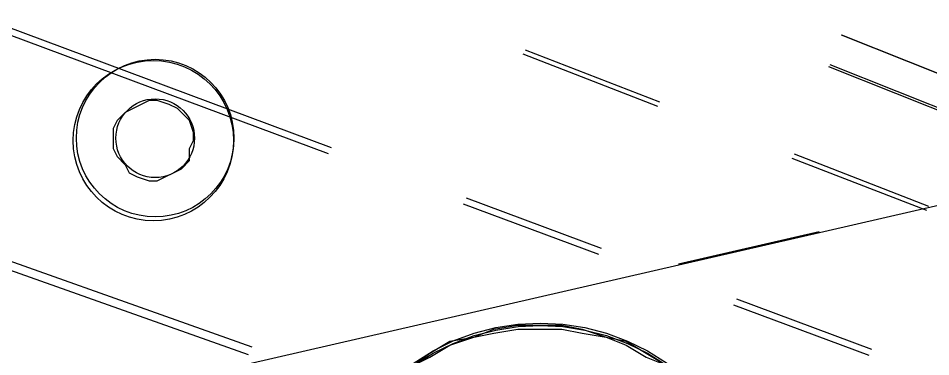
# Model space of a CAD drawing. Extents: x 3 to 592, y 5 to 207.
# Drawn here: x 59.74 to 67.77, y 55.04 to 58.01 of the extents above; entities that cross this region are included whole.
import ezdxf

# ---------------------------------------------------------------- set-up
doc = ezdxf.new("R2010")
doc.units = 0
doc.layers.get('0').update_dxf_attribs({"linetype": 'CONTINUOUS'})

msp = doc.modelspace()

# ---------------------------------------------------------------- linework, layer by layer
at = {"color": 7}
for points in [[(56.539527, 59.096841), (62.489439, 56.878497)], [(56.539527, 59.096841), (62.489439, 56.878497)], [(62.466957, 56.822599), (56.517046, 59.040942)], [(62.466957, 56.822599), (56.517046, 59.040942)], [(58.949167, 54.327778), (78.281389, 58.772778)], [(68.16372, 57.397373), (66.98395, 57.867524)], [(68.16372, 57.397373), (66.98395, 57.867524)], [(66.985045, 57.869936), (68.164815, 57.399785)], [(66.985045, 57.869936), (68.164815, 57.399785)], [(65.36675, 57.239861), (64.182269, 57.698014)], [(65.36675, 57.239861), (64.182269, 57.698014)], [(64.197884, 57.73698), (65.382366, 57.278826)], [(64.197884, 57.73698), (65.382366, 57.278826)], [(66.88011, 57.606803), (68.061086, 57.139689)], [(66.88011, 57.606803), (68.061086, 57.139689)], [(68.053121, 57.119668), (66.872145, 57.586782)], [(68.053121, 57.119668), (66.872145, 57.586782)], [(55.80679, 57.245909), (61.791885, 55.12432)], [(55.80679, 57.245909), (61.791885, 55.12432)], [(61.763938, 55.053737), (55.778843, 57.175327)], [(61.763938, 55.053737), (55.778843, 57.175327)], [(66.566847, 56.820673), (67.751328, 56.36252)], [(66.566847, 56.820673), (67.751328, 56.36252)], [(67.735713, 56.323555), (66.551232, 56.781708)], [(67.735713, 56.323555), (66.551232, 56.781708)], [(63.679421, 56.434828), (64.869404, 55.99116)], [(63.679421, 56.434828), (64.869404, 55.99116)], [(64.846922, 55.935261), (63.65694, 56.37893)], [(64.846922, 55.935261), (63.65694, 56.37893)], [(65.548457, 55.853801), (66.786089, 56.1387)], [(65.548457, 55.853801), (66.786089, 56.1387)], [(65.548457, 55.853801), (66.786089, 56.1387)], [(65.548457, 55.853801), (66.786089, 56.1387)], [(66.059386, 55.547491), (67.249368, 55.103822)], [(66.059386, 55.547491), (67.249368, 55.103822)], [(67.226887, 55.047924), (66.036905, 55.491592)], [(67.226887, 55.047924), (66.036905, 55.491592)], [(62.759167, 54.539444), (62.794444, 54.574722), (62.900278, 54.715833), (63.041389, 54.856944), (63.217778, 54.962778), (63.358889, 55.068611), (63.535278, 55.174444), (63.746944, 55.209722), (63.923333, 55.280278), (64.135, 55.315556), (64.311389, 55.315556)], [(62.790987, 54.573664), (62.923279, 54.728181), (63.065801, 54.863647), (63.221729, 54.984297), (63.388946, 55.088367), (63.565687, 55.17515), (63.75019, 55.243589), (63.941043, 55.292978), (64.135776, 55.322611), (64.332626, 55.332489)], [(62.790987, 54.573664), (62.923279, 54.728181), (63.065801, 54.863647), (63.221729, 54.984297), (63.388946, 55.088367), (63.565687, 55.17515), (63.75019, 55.243589), (63.941043, 55.292978), (64.135776, 55.322611), (64.332626, 55.332489)], [(62.790987, 54.573664), (62.923279, 54.728181), (63.065801, 54.863647), (63.221729, 54.984297), (63.388946, 55.088367), (63.565687, 55.17515), (63.75019, 55.243589), (63.941043, 55.292978), (64.135776, 55.322611), (64.332626, 55.332489)], [(62.790987, 54.573664), (62.923279, 54.728181), (63.065801, 54.863647), (63.221729, 54.984297), (63.388946, 55.088367), (63.565687, 55.17515), (63.75019, 55.243589), (63.941043, 55.292978), (64.135776, 55.322611), (64.332626, 55.332489)], [(62.794444, 54.539444), (62.900278, 54.680556), (63.041389, 54.821667), (63.217778, 54.962778), (63.358889, 55.033333), (63.535278, 55.139167), (63.746944, 55.209722), (63.923333, 55.245), (64.135, 55.280278), (64.311389, 55.280278)], [(62.807638, 54.573664), (62.922997, 54.706661), (63.065872, 54.842481), (63.221799, 54.962778), (63.388663, 55.066847), (63.565758, 55.153631), (63.750261, 55.222069), (63.941113, 55.271458), (64.135847, 55.301444), (64.332344, 55.311322)], [(62.807638, 54.573664), (62.922997, 54.706661), (63.065872, 54.842481), (63.221799, 54.962778), (63.388663, 55.066847), (63.565758, 55.153631), (63.750261, 55.222069), (63.941113, 55.271458), (64.135847, 55.301444), (64.332344, 55.311322)], [(62.807638, 54.573664), (62.922997, 54.706661), (63.065872, 54.842481), (63.221799, 54.962778), (63.388663, 55.066847), (63.565758, 55.153631), (63.750261, 55.222069), (63.941113, 55.271458), (64.135847, 55.301444), (64.332344, 55.311322)], [(62.807638, 54.573664), (62.922997, 54.706661), (63.065872, 54.842481), (63.221799, 54.962778), (63.388663, 55.066847), (63.565758, 55.153631), (63.750261, 55.222069), (63.941113, 55.271458), (64.135847, 55.301444), (64.332344, 55.311322)], [(64.311389, 55.315556), (64.523056, 55.315556), (64.699444, 55.280278), (64.911111, 55.209722), (65.0875, 55.174444), (65.263889, 55.068611), (65.440278, 54.962778), (65.581389, 54.856944), (65.7225, 54.715833), (65.863611, 54.574722), (65.863611, 54.539444)], [(64.311389, 55.280278), (64.523056, 55.280278), (64.699444, 55.245), (64.911111, 55.209722), (65.0875, 55.139167), (65.263889, 55.033333), (65.440278, 54.962778), (65.581389, 54.821667), (65.7225, 54.680556), (65.828333, 54.539444)], [(64.33245, 55.33263), (64.5293, 55.322752), (64.724033, 55.292766), (64.914533, 55.243377), (65.099389, 55.174938), (65.27613, 55.088508), (65.443347, 54.984086), (65.598922, 54.863788), (65.741797, 54.727969), (65.870208, 54.578744)], [(64.33245, 55.33263), (64.5293, 55.322752), (64.724033, 55.292766), (64.914533, 55.243377), (65.099389, 55.174938), (65.27613, 55.088508), (65.443347, 54.984086), (65.598922, 54.863788), (65.741797, 54.727969), (65.870208, 54.578744)], [(64.33245, 55.33263), (64.5293, 55.322752), (64.724033, 55.292766), (64.914533, 55.243377), (65.099389, 55.174938), (65.27613, 55.088508), (65.443347, 54.984086), (65.598922, 54.863788), (65.741797, 54.727969), (65.870208, 54.578744)], [(64.33245, 55.33263), (64.5293, 55.322752), (64.724033, 55.292766), (64.914533, 55.243377), (65.099389, 55.174938), (65.27613, 55.088508), (65.443347, 54.984086), (65.598922, 54.863788), (65.741797, 54.727969), (65.870208, 54.578744)], [(64.33245, 55.311287), (64.5293, 55.301409), (64.724033, 55.271423), (64.914533, 55.222034), (65.099389, 55.153595), (65.27613, 55.067165), (65.443347, 54.962743), (65.598922, 54.842445), (65.741797, 54.706626), (65.857155, 54.573629)], [(64.33245, 55.311287), (64.5293, 55.301409), (64.724033, 55.271423), (64.914533, 55.222034), (65.099389, 55.153595), (65.27613, 55.067165), (65.443347, 54.962743), (65.598922, 54.842445), (65.741797, 54.706626), (65.857155, 54.573629)], [(64.33245, 55.311287), (64.5293, 55.301409), (64.724033, 55.271423), (64.914533, 55.222034), (65.099389, 55.153595), (65.27613, 55.067165), (65.443347, 54.962743), (65.598922, 54.842445), (65.741797, 54.706626), (65.857155, 54.573629)], [(64.33245, 55.311287), (64.5293, 55.301409), (64.724033, 55.271423), (64.914533, 55.222034), (65.099389, 55.153595), (65.27613, 55.067165), (65.443347, 54.962743), (65.598922, 54.842445), (65.741797, 54.706626), (65.857155, 54.573629)]]:
    msp.add_lwpolyline(points, dxfattribs=at)
msp.add_lwpolyline([(61.2775, 57.008889), (61.242222, 57.114722), (61.171667, 57.185278), (61.136389, 57.220556), (61.065833, 57.255833), (60.96, 57.291111), (60.889444, 57.291111), (60.818889, 57.255833), (60.748333, 57.220556), (60.677778, 57.185278), (60.607222, 57.114722), (60.571944, 57.044167), (60.571944, 56.938333), (60.571944, 56.867778), (60.607222, 56.797222), (60.677778, 56.726667), (60.713056, 56.656111), (60.783611, 56.620833), (60.889444, 56.585556), (60.96, 56.585556), (61.030556, 56.620833), (61.101111, 56.656111), (61.171667, 56.691389), (61.242222, 56.761944), (61.242222, 56.867778), (61.2775, 56.938333)], close=True, dxfattribs=at)
for centre, radius in [((60.924722, 56.938333), 0.705556), ((60.940985, 56.960488), 0.693649), ((60.940985, 56.960488), 0.693649), ((60.940985, 56.960488), 0.693649), ((60.940985, 56.960488), 0.693649), ((60.941479, 56.9595), 0.346251), ((60.941479, 56.9595), 0.346251), ((60.941479, 56.9595), 0.346251), ((60.941479, 56.9595), 0.346251)]:
    msp.add_circle(centre, radius, dxfattribs=at)

doc.saveas('drawing.dxf')
